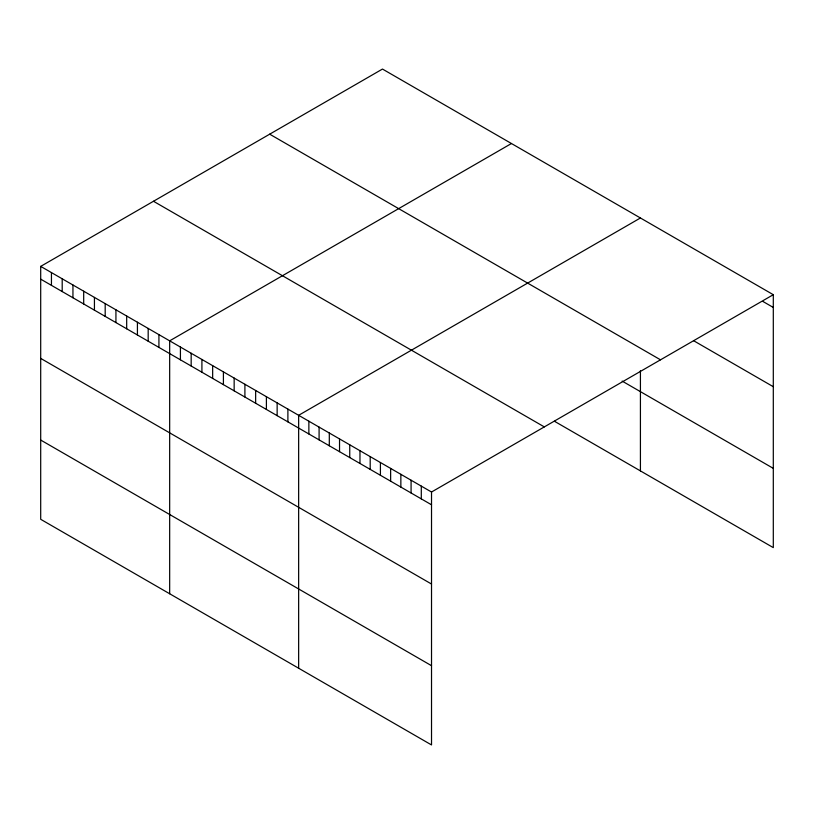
<?xml version="1.0" encoding="UTF-8"?>
<svg xmlns="http://www.w3.org/2000/svg" width="814" height="814" viewBox="0 0 814 814"><rect width="100%" height="100%" fill="white"/><g stroke="black" fill="none" stroke-linecap="round" stroke-linejoin="round"><path stroke-width="1.22" d="M40.7 266.382L431.522 492.022L431.522 744.942L40.7 519.301L40.7 266.382L382.478 69.058L773.3 294.699L773.3 547.619L554.436 421.255M511.446 143.518L169.668 340.842L169.668 593.762M640.425 217.979L298.646 415.303L298.646 668.223M431.522 492.022L773.3 294.699M763.074 301.556L773.3 307.458M693.569 340.679L773.3 386.711M269.688 134.178L660.51 359.819M622.15 381.094L773.3 468.365M153.49 201.272L544.312 426.902M40.7 279.151L431.522 504.782M40.7 358.394L431.522 584.035M40.7 440.048L431.522 665.689M640.425 370.655L640.425 470.899M421.296 486.121L421.296 498.88M411.08 480.219L411.08 492.979M400.854 474.318L400.854 487.077M390.639 468.416L390.639 481.176M380.413 462.515L380.413 475.284M370.197 456.613L370.197 469.383M359.971 450.712L359.971 463.481M349.745 444.81L349.745 457.58M339.53 438.909L339.53 451.678M329.304 433.007L329.304 445.777M319.088 427.106L319.088 439.875M308.862 421.204L308.862 433.974M287.891 409.106L287.891 421.866M277.147 402.899L277.147 415.659M266.402 396.693L266.402 409.452M255.647 390.486L255.647 403.245M244.902 384.279L244.902 397.039M234.157 378.072L234.157 390.842M223.412 371.876L223.412 384.635M212.658 365.669L212.658 378.429M201.913 359.462L201.913 372.222M191.168 353.256L191.168 366.015M180.423 347.049L180.423 359.808M158.923 334.646L158.923 347.405M148.179 328.439L148.179 341.198M137.424 322.232L137.424 334.992M126.679 316.025L126.679 328.785M115.934 309.819L115.934 322.578M105.189 303.612L105.189 316.381M94.434 297.415L94.434 310.175M83.689 291.209L83.689 303.968M72.945 285.002L72.945 297.761M62.2 278.795L62.2 291.554M51.445 272.588L51.445 285.348"/></g></svg>
